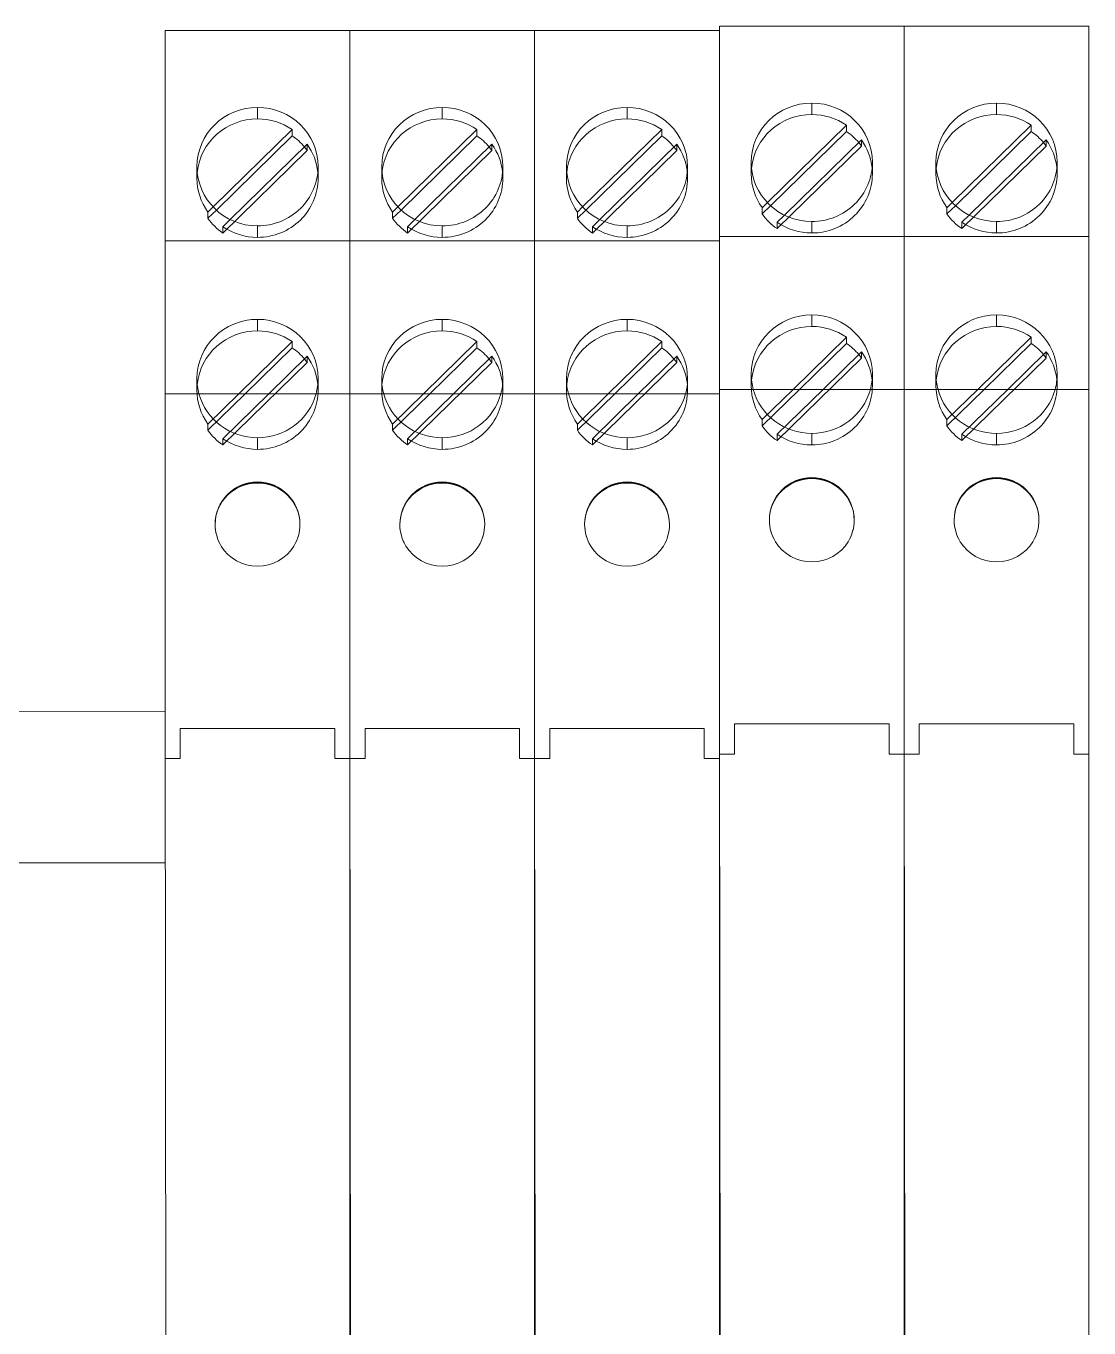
# Model space of a CAD drawing. Header units: millimetres. Extents: x 1359 to 3577, y 1336 to 3557.
# Drawn here: x 3237.84 to 3272.93, y 2518.7 to 2561.7 of the extents above; entities that cross this region are included whole.
import ezdxf

# ---------------------------------------------------------------- set-up
doc = ezdxf.new("R2010")
doc.units = ezdxf.units.MM
doc.layers.add('000-PI-Oprema', color=30, linetype='Continuous', lineweight=5)
doc.layers.add('002-PI-Kabelska kanalica', color=150, linetype='Continuous')

msp = doc.modelspace()

# ---------------------------------------------------------------- linework, layer by layer
at = {"layer": '000-PI-Oprema', "color": 0, "linetype": 'ByBlock', "lineweight": 0}
for p, q in [((3242.429, 2561.556), (3248.529, 2561.556)), ((3242.429, 2555.101), (3242.429, 2561.556)), ((3242.429, 2561.556), (3242.429, 2561.556)), ((3242.429, 2561.556), (3242.429, 2561.556)), ((3242.429, 2561.556), (3242.429, 2561.556)), ((3242.429, 2561.556), (3248.529, 2561.556)), ((3242.429, 2555.101), (3242.429, 2561.556)), ((3242.429, 2561.556), (3242.429, 2561.556)), ((3242.429, 2561.556), (3242.429, 2561.556)), ((3242.429, 2561.556), (3242.429, 2561.556)), ((3248.529, 2561.556), (3248.529, 2561.556)), ((3248.529, 2561.556), (3248.529, 2561.556)), ((3248.529, 2561.556), (3248.529, 2561.556)), ((3248.529, 2555.101), (3248.529, 2561.556)), ((3248.529, 2561.556), (3248.529, 2561.556)), ((3248.529, 2561.556), (3248.529, 2561.556)), ((3248.529, 2561.556), (3248.529, 2561.556)), ((3248.529, 2555.101), (3248.529, 2561.556)), ((3248.529, 2561.556), (3254.629, 2561.556)), ((3248.529, 2555.101), (3248.529, 2561.556)), ((3248.529, 2561.556), (3248.529, 2561.556)), ((3248.529, 2561.556), (3248.529, 2561.556)), ((3248.529, 2561.556), (3248.529, 2561.556)), ((3248.529, 2561.556), (3254.629, 2561.556)), ((3248.529, 2555.101), (3248.529, 2561.556)), ((3248.529, 2561.556), (3248.529, 2561.556)), ((3248.529, 2561.556), (3248.529, 2561.556)), ((3248.529, 2561.556), (3248.529, 2561.556)), ((3254.629, 2561.556), (3254.629, 2561.556)), ((3254.629, 2561.556), (3254.629, 2561.556)), ((3254.629, 2561.556), (3254.629, 2561.556)), ((3254.629, 2555.101), (3254.629, 2561.556)), ((3254.629, 2561.556), (3254.629, 2561.556)), ((3254.629, 2561.556), (3254.629, 2561.556)), ((3254.629, 2561.556), (3254.629, 2561.556)), ((3254.629, 2555.101), (3254.629, 2561.556)), ((3254.629, 2561.556), (3260.729, 2561.556)), ((3254.629, 2555.101), (3254.629, 2561.556)), ((3254.629, 2561.556), (3254.629, 2561.556)), ((3254.629, 2561.556), (3254.629, 2561.556)), ((3254.629, 2561.556), (3254.629, 2561.556)), ((3254.629, 2561.556), (3260.729, 2561.556)), ((3254.629, 2555.101), (3254.629, 2561.556)), ((3254.629, 2561.556), (3254.629, 2561.556)), ((3254.629, 2561.556), (3254.629, 2561.556)), ((3254.629, 2561.556), (3254.629, 2561.556)), ((3260.729, 2561.7), (3266.829, 2561.7)), ((3260.729, 2555.245), (3260.729, 2561.7)), ((3260.729, 2561.7), (3260.729, 2561.7)), ((3260.729, 2561.7), (3260.729, 2561.7)), ((3260.729, 2561.7), (3260.729, 2561.7)), ((3260.729, 2561.7), (3266.829, 2561.7)), ((3260.729, 2555.245), (3260.729, 2561.7)), ((3260.729, 2561.7), (3260.729, 2561.7)), ((3260.729, 2561.7), (3260.729, 2561.7)), ((3260.729, 2561.7), (3260.729, 2561.7)), ((3260.729, 2561.556), (3260.729, 2561.556)), ((3260.729, 2561.556), (3260.729, 2561.556)), ((3260.729, 2561.556), (3260.729, 2561.556)), ((3260.729, 2555.101), (3260.729, 2561.556)), ((3260.729, 2561.556), (3260.729, 2561.556)), ((3260.729, 2561.556), (3260.729, 2561.556)), ((3260.729, 2561.556), (3260.729, 2561.556)), ((3260.729, 2555.101), (3260.729, 2561.556)), ((3266.829, 2561.7), (3266.829, 2561.7)), ((3266.829, 2561.7), (3266.829, 2561.7)), ((3266.829, 2561.7), (3266.829, 2561.7)), ((3266.829, 2555.245), (3266.829, 2561.7)), ((3266.829, 2561.7), (3266.829, 2561.7)), ((3266.829, 2561.7), (3266.829, 2561.7)), ((3266.829, 2561.7), (3266.829, 2561.7)), ((3266.829, 2555.245), (3266.829, 2561.7)), ((3266.829, 2561.7), (3272.929, 2561.7)), ((3266.829, 2555.245), (3266.829, 2561.7)), ((3266.829, 2561.7), (3266.829, 2561.7)), ((3266.829, 2561.7), (3266.829, 2561.7)), ((3266.829, 2561.7), (3266.829, 2561.7)), ((3266.829, 2561.7), (3272.929, 2561.7)), ((3266.829, 2555.245), (3266.829, 2561.7)), ((3266.829, 2561.7), (3266.829, 2561.7)), ((3266.829, 2561.7), (3266.829, 2561.7)), ((3266.829, 2561.7), (3266.829, 2561.7)), ((3272.929, 2561.7), (3272.929, 2561.7)), ((3272.929, 2561.7), (3272.929, 2561.7)), ((3272.929, 2561.7), (3272.929, 2561.7)), ((3272.929, 2555.245), (3272.929, 2561.7)), ((3272.929, 2561.7), (3272.929, 2561.7)), ((3272.929, 2561.7), (3272.929, 2561.7)), ((3272.929, 2561.7), (3272.929, 2561.7)), ((3272.929, 2555.245), (3272.929, 2561.7)), ((3248.529, 2560.711), (3248.529, 2561.156)), ((3248.529, 2560.711), (3248.529, 2561.156)), ((3254.629, 2560.711), (3254.629, 2561.156)), ((3254.629, 2560.711), (3254.629, 2561.156)), ((3260.729, 2560.711), (3260.729, 2561.156)), ((3260.729, 2560.711), (3260.729, 2561.156)), ((3266.829, 2560.856), (3266.829, 2561.3)), ((3266.829, 2560.856), (3266.829, 2561.3)), ((3272.929, 2560.856), (3272.929, 2561.3)), ((3272.929, 2560.856), (3272.929, 2561.3)), ((3260.729, 2560.2), (3260.729, 2560.2)), ((3260.729, 2560.2), (3260.729, 2560.2)), ((3266.829, 2560.2), (3266.829, 2560.2)), ((3266.829, 2560.2), (3266.829, 2560.2)), ((3242.429, 2560.056), (3242.429, 2560.056)), ((3242.429, 2560.056), (3242.429, 2560.056)), ((3248.529, 2560.056), (3248.529, 2560.056)), ((3248.529, 2560.056), (3248.529, 2560.056)), ((3254.629, 2560.056), (3254.629, 2560.056)), ((3254.629, 2560.056), (3254.629, 2560.056)), ((3245.479, 2559.013), (3245.479, 2558.634)), ((3248.529, 2557.993), (3248.529, 2558.869)), ((3248.529, 2557.993), (3248.529, 2558.869)), ((3251.579, 2559.013), (3251.579, 2558.634)), ((3254.629, 2557.993), (3254.629, 2558.869)), ((3254.629, 2557.993), (3254.629, 2558.869)), ((3257.679, 2559.013), (3257.679, 2558.634)), ((3260.729, 2557.993), (3260.729, 2558.869)), ((3260.729, 2557.993), (3260.729, 2558.869)), ((3263.779, 2559.157), (3263.779, 2558.778)), ((3266.829, 2558.137), (3266.829, 2559.013)), ((3266.829, 2558.137), (3266.829, 2559.013)), ((3269.879, 2559.157), (3269.879, 2558.778)), ((3272.929, 2558.137), (3272.929, 2559.013)), ((3272.929, 2558.137), (3272.929, 2559.013)), ((3264.924, 2558.426), (3262.313, 2555.871)), ((3264.924, 2558.426), (3264.924, 2558.218)), ((3271.024, 2558.426), (3268.413, 2555.871)), ((3271.024, 2558.426), (3271.024, 2558.218)), ((3246.624, 2558.281), (3244.013, 2555.727)), ((3244.119, 2555.623), (3246.624, 2558.073)), ((3246.624, 2558.281), (3246.624, 2558.073)), ((3252.724, 2558.281), (3250.113, 2555.727)), ((3250.219, 2555.623), (3252.724, 2558.073)), ((3252.724, 2558.281), (3252.724, 2558.073)), ((3258.824, 2558.281), (3256.213, 2555.727)), ((3256.319, 2555.623), (3258.824, 2558.073)), ((3258.824, 2558.281), (3258.824, 2558.073)), ((3262.419, 2555.767), (3264.924, 2558.218)), ((3262.877, 2555.455), (3265.419, 2557.941)), ((3265.419, 2557.941), (3265.419, 2557.734)), ((3268.519, 2555.767), (3271.024, 2558.218)), ((3268.977, 2555.455), (3271.519, 2557.941)), ((3271.519, 2557.941), (3271.519, 2557.734)), ((3247.119, 2557.589), (3244.335, 2554.865)), ((3244.577, 2555.311), (3247.119, 2557.797)), ((3247.119, 2557.797), (3247.119, 2557.589)), ((3253.219, 2557.589), (3250.435, 2554.865)), ((3250.677, 2555.311), (3253.219, 2557.797)), ((3253.219, 2557.797), (3253.219, 2557.589)), ((3259.319, 2557.589), (3256.535, 2554.865)), ((3256.777, 2555.311), (3259.319, 2557.797)), ((3259.319, 2557.797), (3259.319, 2557.589)), ((3265.419, 2557.734), (3262.634, 2555.01)), ((3271.519, 2557.734), (3268.734, 2555.01)), ((3243.479, 2556.677), (3243.479, 2557.057)), ((3247.479, 2556.677), (3247.479, 2557.057)), ((3249.579, 2556.677), (3249.579, 2557.057)), ((3253.579, 2556.677), (3253.579, 2557.057)), ((3255.679, 2556.677), (3255.679, 2557.057)), ((3259.679, 2556.677), (3259.679, 2557.057)), ((3261.779, 2556.822), (3261.779, 2557.201)), ((3265.779, 2556.822), (3265.779, 2557.201)), ((3267.879, 2556.822), (3267.879, 2557.201)), ((3271.879, 2556.822), (3271.879, 2557.201)), ((3262.313, 2555.871), (3262.139, 2555.702)), ((3262.139, 2555.494), (3262.419, 2555.767)), ((3268.413, 2555.871), (3268.239, 2555.702)), ((3268.239, 2555.494), (3268.519, 2555.767)), ((3244.013, 2555.727), (3243.84, 2555.557)), ((3243.84, 2555.35), (3244.119, 2555.623)), ((3243.84, 2555.557), (3243.84, 2555.35)), ((3250.113, 2555.727), (3249.94, 2555.557)), ((3249.94, 2555.35), (3250.219, 2555.623)), ((3249.94, 2555.557), (3249.94, 2555.35)), ((3256.213, 2555.727), (3256.04, 2555.557)), ((3256.04, 2555.35), (3256.319, 2555.623)), ((3256.04, 2555.557), (3256.04, 2555.35)), ((3262.139, 2555.702), (3262.139, 2555.494)), ((3262.634, 2555.218), (3262.877, 2555.455)), ((3268.239, 2555.702), (3268.239, 2555.494)), ((3268.734, 2555.218), (3268.977, 2555.455)), ((3242.429, 2554.556), (3242.429, 2555.101)), ((3242.429, 2554.556), (3242.429, 2555.101)), ((3244.335, 2555.073), (3244.577, 2555.311)), ((3244.335, 2555.073), (3244.335, 2554.865)), ((3245.479, 2555.101), (3245.479, 2554.721)), ((3248.529, 2554.556), (3248.529, 2555.101)), ((3248.529, 2554.556), (3248.529, 2555.101)), ((3248.529, 2554.556), (3248.529, 2555.101)), ((3248.529, 2554.556), (3248.529, 2555.101)), ((3250.435, 2555.073), (3250.677, 2555.311)), ((3250.435, 2555.073), (3250.435, 2554.865)), ((3251.579, 2555.101), (3251.579, 2554.721)), ((3254.629, 2554.556), (3254.629, 2555.101)), ((3254.629, 2554.556), (3254.629, 2555.101)), ((3254.629, 2554.556), (3254.629, 2555.101)), ((3254.629, 2554.556), (3254.629, 2555.101)), ((3256.535, 2555.073), (3256.777, 2555.311)), ((3256.535, 2555.073), (3256.535, 2554.865)), ((3257.679, 2555.101), (3257.679, 2554.721)), ((3260.729, 2554.7), (3260.729, 2555.245)), ((3260.729, 2554.7), (3260.729, 2555.245)), ((3260.729, 2554.556), (3260.729, 2555.101)), ((3260.729, 2554.556), (3260.729, 2555.101)), ((3262.634, 2555.218), (3262.634, 2555.01)), ((3263.779, 2555.245), (3263.779, 2554.865)), ((3266.829, 2554.7), (3266.829, 2555.245)), ((3266.829, 2554.7), (3266.829, 2555.245)), ((3266.829, 2554.7), (3266.829, 2555.245)), ((3266.829, 2554.7), (3266.829, 2555.245)), ((3268.734, 2555.218), (3268.734, 2555.01)), ((3269.879, 2555.245), (3269.879, 2554.865)), ((3272.929, 2554.7), (3272.929, 2555.245)), ((3272.929, 2554.7), (3272.929, 2555.245)), ((3242.429, 2554.605), (3248.529, 2554.605)), ((3242.429, 2554.556), (3242.429, 2554.556)), ((3242.429, 2554.556), (3242.429, 2549.556)), ((3242.429, 2554.556), (3242.429, 2554.556)), ((3242.429, 2554.556), (3242.429, 2549.556)), ((3248.529, 2554.605), (3254.629, 2554.605)), ((3248.529, 2554.556), (3248.529, 2554.556)), ((3248.529, 2549.556), (3248.529, 2554.556)), ((3248.529, 2554.556), (3248.529, 2554.556)), ((3248.529, 2549.556), (3248.529, 2554.556)), ((3248.529, 2554.556), (3248.529, 2554.556)), ((3248.529, 2554.556), (3248.529, 2549.556)), ((3248.529, 2554.556), (3248.529, 2554.556)), ((3248.529, 2554.556), (3248.529, 2549.556)), ((3254.629, 2554.605), (3260.729, 2554.605)), ((3254.629, 2554.556), (3254.629, 2554.556)), ((3254.629, 2549.556), (3254.629, 2554.556)), ((3254.629, 2554.556), (3254.629, 2554.556)), ((3254.629, 2549.556), (3254.629, 2554.556)), ((3254.629, 2554.556), (3254.629, 2554.556)), ((3254.629, 2554.556), (3254.629, 2549.556)), ((3254.629, 2554.556), (3254.629, 2554.556)), ((3254.629, 2554.556), (3254.629, 2549.556)), ((3260.729, 2554.749), (3266.829, 2554.749)), ((3260.729, 2554.7), (3260.729, 2554.7)), ((3260.729, 2554.7), (3260.729, 2549.7)), ((3260.729, 2554.7), (3260.729, 2554.7)), ((3260.729, 2554.7), (3260.729, 2549.7)), ((3260.729, 2554.556), (3260.729, 2554.556)), ((3260.729, 2549.556), (3260.729, 2554.556)), ((3260.729, 2554.556), (3260.729, 2554.556)), ((3260.729, 2549.556), (3260.729, 2554.556)), ((3266.829, 2554.749), (3272.929, 2554.749)), ((3266.829, 2554.7), (3266.829, 2554.7)), ((3266.829, 2549.7), (3266.829, 2554.7)), ((3266.829, 2554.7), (3266.829, 2554.7)), ((3266.829, 2549.7), (3266.829, 2554.7)), ((3266.829, 2554.7), (3266.829, 2554.7)), ((3266.829, 2554.7), (3266.829, 2549.7)), ((3266.829, 2554.7), (3266.829, 2554.7)), ((3266.829, 2554.7), (3266.829, 2549.7)), ((3272.929, 2554.7), (3272.929, 2554.7)), ((3272.929, 2549.7), (3272.929, 2554.7)), ((3272.929, 2554.7), (3272.929, 2554.7)), ((3272.929, 2549.7), (3272.929, 2554.7)), ((3245.479, 2552.013), (3245.479, 2551.634)), ((3251.579, 2552.013), (3251.579, 2551.634)), ((3257.679, 2552.013), (3257.679, 2551.634)), ((3263.779, 2552.157), (3263.779, 2551.778)), ((3266.829, 2551.137), (3266.829, 2552.009)), ((3266.829, 2551.137), (3266.829, 2552.009)), ((3269.879, 2552.157), (3269.879, 2551.778)), ((3272.929, 2551.137), (3272.929, 2552.009)), ((3272.929, 2551.137), (3272.929, 2552.009)), ((3248.529, 2550.993), (3248.529, 2551.865)), ((3248.529, 2550.993), (3248.529, 2551.865)), ((3254.629, 2550.993), (3254.629, 2551.865)), ((3254.629, 2550.993), (3254.629, 2551.865)), ((3260.729, 2550.993), (3260.729, 2551.865)), ((3260.729, 2550.993), (3260.729, 2551.865)), ((3246.624, 2551.281), (3244.861, 2549.556)), ((3245.073, 2549.556), (3246.624, 2551.073)), ((3246.624, 2551.281), (3246.624, 2551.073)), ((3252.724, 2551.281), (3250.961, 2549.556)), ((3251.173, 2549.556), (3252.724, 2551.073)), ((3252.724, 2551.281), (3252.724, 2551.073)), ((3258.824, 2551.281), (3257.061, 2549.556)), ((3257.273, 2549.556), (3258.824, 2551.073)), ((3258.824, 2551.281), (3258.824, 2551.073)), ((3264.924, 2551.426), (3263.161, 2549.7)), ((3263.373, 2549.7), (3264.924, 2551.218)), ((3264.924, 2551.426), (3264.924, 2551.218)), ((3271.024, 2551.426), (3269.261, 2549.7)), ((3269.473, 2549.7), (3271.024, 2551.218)), ((3271.024, 2551.426), (3271.024, 2551.218)), ((3245.851, 2549.556), (3247.119, 2550.797)), ((3247.119, 2550.797), (3247.119, 2550.589)), ((3251.951, 2549.556), (3253.219, 2550.797)), ((3253.219, 2550.797), (3253.219, 2550.589)), ((3258.051, 2549.556), (3259.319, 2550.797)), ((3259.319, 2550.797), (3259.319, 2550.589)), ((3265.419, 2550.734), (3262.634, 2548.01)), ((3264.15, 2549.7), (3265.419, 2550.941)), ((3265.419, 2550.941), (3265.419, 2550.734)), ((3271.519, 2550.734), (3268.734, 2548.01)), ((3270.25, 2549.7), (3271.519, 2550.941)), ((3271.519, 2550.941), (3271.519, 2550.734)), ((3247.119, 2550.589), (3244.335, 2547.865)), ((3253.219, 2550.589), (3250.435, 2547.865)), ((3259.319, 2550.589), (3256.535, 2547.865)), ((3261.779, 2549.822), (3261.779, 2550.201)), ((3265.779, 2549.822), (3265.779, 2550.201)), ((3267.879, 2549.822), (3267.879, 2550.201)), ((3271.879, 2549.822), (3271.879, 2550.201)), ((3243.479, 2549.677), (3243.479, 2550.057)), ((3247.479, 2549.677), (3247.479, 2550.057)), ((3249.579, 2549.677), (3249.579, 2550.057)), ((3253.579, 2549.677), (3253.579, 2550.057)), ((3255.679, 2549.677), (3255.679, 2550.057)), ((3259.679, 2549.677), (3259.679, 2550.057)), ((3242.429, 2549.556), (3248.529, 2549.556)), ((3242.429, 2539.206), (3242.429, 2549.556)), ((3242.429, 2549.556), (3242.429, 2549.556)), ((3242.429, 2539.206), (3242.429, 2549.556)), ((3242.429, 2549.556), (3242.429, 2549.556)), ((3243.84, 2548.35), (3245.073, 2549.556)), ((3244.861, 2549.556), (3243.84, 2548.557)), ((3244.335, 2548.073), (3245.851, 2549.556)), ((3248.529, 2549.556), (3248.529, 2549.556)), ((3248.529, 2539.206), (3248.529, 2549.556)), ((3248.529, 2549.556), (3248.529, 2549.556)), ((3248.529, 2539.206), (3248.529, 2549.556)), ((3248.529, 2549.556), (3254.629, 2549.556)), ((3248.529, 2539.206), (3248.529, 2549.556)), ((3248.529, 2549.556), (3248.529, 2549.556)), ((3248.529, 2539.206), (3248.529, 2549.556)), ((3248.529, 2549.556), (3248.529, 2549.556)), ((3249.94, 2548.35), (3251.173, 2549.556)), ((3250.961, 2549.556), (3249.94, 2548.557)), ((3250.435, 2548.073), (3251.951, 2549.556)), ((3254.629, 2549.556), (3254.629, 2549.556)), ((3254.629, 2539.206), (3254.629, 2549.556)), ((3254.629, 2549.556), (3254.629, 2549.556)), ((3254.629, 2539.206), (3254.629, 2549.556)), ((3254.629, 2549.556), (3260.729, 2549.556)), ((3254.629, 2539.206), (3254.629, 2549.556)), ((3254.629, 2549.556), (3254.629, 2549.556)), ((3254.629, 2539.206), (3254.629, 2549.556)), ((3254.629, 2549.556), (3254.629, 2549.556)), ((3256.04, 2548.35), (3257.273, 2549.556)), ((3257.061, 2549.556), (3256.04, 2548.557)), ((3256.535, 2548.073), (3258.051, 2549.556)), ((3260.729, 2549.7), (3266.829, 2549.7)), ((3260.729, 2539.35), (3260.729, 2549.7)), ((3260.729, 2549.7), (3260.729, 2549.7)), ((3260.729, 2539.35), (3260.729, 2549.7)), ((3260.729, 2549.7), (3260.729, 2549.7)), ((3260.729, 2549.556), (3260.729, 2549.556)), ((3260.729, 2539.206), (3260.729, 2549.556)), ((3260.729, 2549.556), (3260.729, 2549.556)), ((3260.729, 2539.206), (3260.729, 2549.556)), ((3262.139, 2548.494), (3263.373, 2549.7)), ((3263.161, 2549.7), (3262.139, 2548.702)), ((3262.634, 2548.218), (3264.15, 2549.7)), ((3266.829, 2549.7), (3266.829, 2549.7)), ((3266.829, 2539.35), (3266.829, 2549.7)), ((3266.829, 2549.7), (3266.829, 2549.7)), ((3266.829, 2539.35), (3266.829, 2549.7)), ((3266.829, 2549.7), (3272.929, 2549.7)), ((3266.829, 2539.35), (3266.829, 2549.7)), ((3266.829, 2549.7), (3266.829, 2549.7)), ((3266.829, 2539.35), (3266.829, 2549.7)), ((3266.829, 2549.7), (3266.829, 2549.7)), ((3268.239, 2548.494), (3269.473, 2549.7)), ((3269.261, 2549.7), (3268.239, 2548.702)), ((3268.734, 2548.218), (3270.25, 2549.7)), ((3272.929, 2549.7), (3272.929, 2549.7)), ((3272.929, 2539.35), (3272.929, 2549.7)), ((3272.929, 2549.7), (3272.929, 2549.7)), ((3272.929, 2539.35), (3272.929, 2549.7)), ((3243.84, 2548.557), (3243.84, 2548.35)), ((3249.94, 2548.557), (3249.94, 2548.35)), ((3256.04, 2548.557), (3256.04, 2548.35)), ((3262.139, 2548.702), (3262.139, 2548.494)), ((3268.239, 2548.702), (3268.239, 2548.494)), ((3244.335, 2548.073), (3244.335, 2547.865)), ((3245.479, 2548.101), (3245.479, 2547.721)), ((3250.435, 2548.073), (3250.435, 2547.865)), ((3251.579, 2548.101), (3251.579, 2547.721)), ((3256.535, 2548.073), (3256.535, 2547.865)), ((3257.679, 2548.101), (3257.679, 2547.721)), ((3262.634, 2548.218), (3262.634, 2548.01)), ((3263.779, 2548.245), (3263.779, 2547.865)), ((3268.734, 2548.218), (3268.734, 2548.01)), ((3269.879, 2548.245), (3269.879, 2547.865)), ((3244.079, 2545.233), (3244.079, 2545.242)), ((3246.879, 2545.233), (3246.879, 2545.242)), ((3250.179, 2545.233), (3250.179, 2545.242)), ((3252.979, 2545.233), (3252.979, 2545.242)), ((3256.279, 2545.233), (3256.279, 2545.242)), ((3259.079, 2545.233), (3259.079, 2545.242)), ((3262.379, 2545.377), (3262.379, 2545.386)), ((3265.179, 2545.377), (3265.179, 2545.386)), ((3268.479, 2545.377), (3268.479, 2545.386)), ((3271.279, 2545.377), (3271.279, 2545.386)), ((3242.454, 2513.005), (3242.429, 2539.206)), ((3242.454, 2513.005), (3242.429, 2539.206)), ((3248.529, 2537.506), (3248.529, 2539.206)), ((3248.529, 2537.506), (3248.529, 2539.206)), ((3248.554, 2513.005), (3248.529, 2539.206)), ((3248.554, 2513.005), (3248.529, 2539.206)), ((3254.629, 2537.506), (3254.629, 2539.206)), ((3254.629, 2537.506), (3254.629, 2539.206)), ((3254.654, 2513.005), (3254.629, 2539.206)), ((3254.654, 2513.005), (3254.629, 2539.206)), ((3260.754, 2513.15), (3260.729, 2539.35)), ((3260.754, 2513.15), (3260.729, 2539.35)), ((3260.729, 2537.506), (3260.729, 2539.206)), ((3260.729, 2537.506), (3260.729, 2539.206)), ((3266.829, 2537.65), (3266.829, 2539.35)), ((3266.829, 2537.65), (3266.829, 2539.35)), ((3266.854, 2513.15), (3266.829, 2539.35)), ((3266.854, 2513.15), (3266.829, 2539.35)), ((3272.929, 2537.65), (3272.929, 2539.35)), ((3272.929, 2537.65), (3272.929, 2539.35)), ((3260.729, 2538.7), (3260.729, 2538.7)), ((3260.729, 2538.7), (3260.729, 2538.7)), ((3261.229, 2538.65), (3266.329, 2538.65)), ((3261.229, 2538.65), (3261.229, 2538.65)), ((3261.229, 2538.65), (3261.229, 2537.65)), ((3266.329, 2538.65), (3266.329, 2538.65)), ((3266.329, 2538.65), (3266.329, 2537.65)), ((3266.829, 2538.7), (3266.829, 2538.7)), ((3266.829, 2538.7), (3266.829, 2538.7)), ((3266.829, 2538.7), (3266.829, 2538.7)), ((3266.829, 2538.7), (3266.829, 2538.7)), ((3267.329, 2538.65), (3272.429, 2538.65)), ((3267.329, 2538.65), (3267.329, 2538.65)), ((3267.329, 2538.65), (3267.329, 2537.65)), ((3272.429, 2538.65), (3272.429, 2538.65)), ((3272.429, 2538.65), (3272.429, 2537.65)), ((3272.929, 2538.7), (3272.929, 2538.7)), ((3272.929, 2538.7), (3272.929, 2538.7)), ((3242.429, 2538.556), (3242.429, 2538.556)), ((3242.429, 2538.556), (3242.429, 2538.556)), ((3242.929, 2538.506), (3248.029, 2538.506)), ((3242.929, 2538.506), (3242.929, 2538.506)), ((3242.929, 2538.506), (3242.929, 2537.506)), ((3248.029, 2538.506), (3248.029, 2538.506)), ((3248.029, 2538.506), (3248.029, 2537.506)), ((3248.529, 2538.556), (3248.529, 2538.556)), ((3248.529, 2538.556), (3248.529, 2538.556)), ((3248.529, 2538.556), (3248.529, 2538.556)), ((3248.529, 2538.556), (3248.529, 2538.556)), ((3249.029, 2538.506), (3254.129, 2538.506)), ((3249.029, 2538.506), (3249.029, 2538.506)), ((3249.029, 2538.506), (3249.029, 2537.506)), ((3254.129, 2538.506), (3254.129, 2538.506)), ((3254.129, 2538.506), (3254.129, 2537.506)), ((3254.629, 2538.556), (3254.629, 2538.556)), ((3254.629, 2538.556), (3254.629, 2538.556)), ((3254.629, 2538.556), (3254.629, 2538.556)), ((3254.629, 2538.556), (3254.629, 2538.556)), ((3255.129, 2538.506), (3260.229, 2538.506)), ((3255.129, 2538.506), (3255.129, 2538.506)), ((3255.129, 2538.506), (3255.129, 2537.506)), ((3260.229, 2538.506), (3260.229, 2538.506)), ((3260.229, 2538.506), (3260.229, 2537.506)), ((3260.729, 2538.556), (3260.729, 2538.556)), ((3260.729, 2538.556), (3260.729, 2538.556)), ((3242.429, 2537.756), (3242.429, 2537.756)), ((3242.429, 2537.756), (3242.429, 2537.756)), ((3248.529, 2537.756), (3248.529, 2537.756)), ((3248.529, 2537.756), (3248.529, 2537.756)), ((3248.529, 2537.756), (3248.529, 2537.756)), ((3248.529, 2537.756), (3248.529, 2537.756)), ((3254.629, 2537.756), (3254.629, 2537.756)), ((3254.629, 2537.756), (3254.629, 2537.756)), ((3254.629, 2537.756), (3254.629, 2537.756)), ((3254.629, 2537.756), (3254.629, 2537.756)), ((3260.729, 2537.9), (3260.729, 2537.9)), ((3260.729, 2537.9), (3260.729, 2537.9)), ((3260.729, 2537.756), (3260.729, 2537.756)), ((3260.729, 2537.756), (3260.729, 2537.756)), ((3266.829, 2537.9), (3266.829, 2537.9)), ((3266.829, 2537.9), (3266.829, 2537.9)), ((3266.829, 2537.9), (3266.829, 2537.9)), ((3266.829, 2537.9), (3266.829, 2537.9)), ((3272.929, 2537.9), (3272.929, 2537.9)), ((3272.929, 2537.9), (3272.929, 2537.9)), ((3242.429, 2537.506), (3242.429, 2537.506)), ((3242.929, 2537.506), (3242.429, 2537.506)), ((3242.429, 2537.506), (3242.429, 2537.506)), ((3242.929, 2537.506), (3242.929, 2537.506)), ((3248.029, 2537.506), (3248.029, 2537.506)), ((3248.529, 2537.506), (3248.029, 2537.506)), ((3248.529, 2537.506), (3248.529, 2537.506)), ((3248.529, 2537.506), (3248.529, 2511.206)), ((3248.529, 2537.506), (3248.529, 2537.506)), ((3248.529, 2537.506), (3248.529, 2511.206)), ((3248.529, 2537.506), (3248.529, 2537.506)), ((3249.029, 2537.506), (3248.529, 2537.506)), ((3248.529, 2537.506), (3248.529, 2537.506)), ((3249.029, 2537.506), (3249.029, 2537.506)), ((3254.129, 2537.506), (3254.129, 2537.506)), ((3254.629, 2537.506), (3254.129, 2537.506)), ((3254.629, 2537.506), (3254.629, 2537.506)), ((3254.629, 2537.506), (3254.629, 2511.206)), ((3254.629, 2537.506), (3254.629, 2537.506)), ((3254.629, 2537.506), (3254.629, 2511.206)), ((3254.629, 2537.506), (3254.629, 2537.506)), ((3255.129, 2537.506), (3254.629, 2537.506)), ((3254.629, 2537.506), (3254.629, 2537.506)), ((3255.129, 2537.506), (3255.129, 2537.506)), ((3260.229, 2537.506), (3260.229, 2537.506)), ((3260.729, 2537.506), (3260.229, 2537.506)), ((3260.729, 2537.65), (3260.729, 2537.65)), ((3261.229, 2537.65), (3260.729, 2537.65)), ((3260.729, 2537.65), (3260.729, 2537.65)), ((3260.729, 2537.506), (3260.729, 2537.506)), ((3260.729, 2537.506), (3260.729, 2511.206)), ((3260.729, 2537.506), (3260.729, 2537.506)), ((3260.729, 2537.506), (3260.729, 2511.206)), ((3261.229, 2537.65), (3261.229, 2537.65)), ((3266.329, 2537.65), (3266.329, 2537.65)), ((3266.829, 2537.65), (3266.329, 2537.65)), ((3266.829, 2537.65), (3266.829, 2537.65)), ((3266.829, 2537.65), (3266.829, 2511.35)), ((3266.829, 2537.65), (3266.829, 2537.65)), ((3266.829, 2537.65), (3266.829, 2511.35)), ((3266.829, 2537.65), (3266.829, 2537.65)), ((3267.329, 2537.65), (3266.829, 2537.65)), ((3266.829, 2537.65), (3266.829, 2537.65)), ((3267.329, 2537.65), (3267.329, 2537.65)), ((3272.429, 2537.65), (3272.429, 2537.65)), ((3272.929, 2537.65), (3272.429, 2537.65)), ((3272.929, 2537.65), (3272.929, 2537.65)), ((3272.929, 2537.65), (3272.929, 2511.35)), ((3272.929, 2537.65), (3272.929, 2537.65)), ((3272.929, 2537.65), (3272.929, 2511.35)), ((3260.729, 2536.941), (3260.729, 2536.941)), ((3260.729, 2536.941), (3260.729, 2536.941)), ((3266.829, 2536.941), (3266.829, 2536.941)), ((3266.829, 2536.941), (3266.829, 2536.941)), ((3266.829, 2536.941), (3266.829, 2536.941)), ((3266.829, 2536.941), (3266.829, 2536.941)), ((3272.929, 2536.941), (3272.929, 2536.941)), ((3272.929, 2536.941), (3272.929, 2536.941)), ((3242.429, 2536.797), (3242.429, 2536.797)), ((3242.429, 2536.797), (3242.429, 2536.797)), ((3248.529, 2536.797), (3248.529, 2536.797)), ((3248.529, 2536.797), (3248.529, 2536.797)), ((3248.529, 2536.797), (3248.529, 2536.797)), ((3248.529, 2536.797), (3248.529, 2536.797)), ((3254.629, 2536.797), (3254.629, 2536.797)), ((3254.629, 2536.797), (3254.629, 2536.797)), ((3254.629, 2536.797), (3254.629, 2536.797)), ((3254.629, 2536.797), (3254.629, 2536.797)), ((3260.729, 2536.797), (3260.729, 2536.797)), ((3260.729, 2536.797), (3260.729, 2536.797))]:
    msp.add_line(p, q, dxfattribs=at)
for centre in [(3263.779, 2545.386), (3269.879, 2545.386), (3245.479, 2545.242), (3251.579, 2545.242), (3257.679, 2545.242)]:
    msp.add_arc(centre, 1.4, 0, 180, dxfattribs=at)
for centre, major_axis, ratio, start_param, end_param in [((3245.479, 2557.057), (-2, 0), 0.978148, -1.570796, 0), ((3245.479, 2557.057), (-2, 0), 0.978148, 3.141593, 4.712389), ((3251.579, 2557.057), (-2, 0), 0.978148, -1.570796, 0), ((3251.579, 2557.057), (-2, 0), 0.978148, 3.141593, 4.712389), ((3257.679, 2557.057), (-2, 0), 0.978148, -1.570796, 0), ((3257.679, 2557.057), (-2, 0), 0.978148, 3.141593, 4.712389), ((3263.779, 2557.201), (-2, 0), 0.978148, -1.570796, 0), ((3263.779, 2556.822), (-2, 0), 0.978148, -1.570796, -0.097132), ((3263.779, 2557.201), (-2, 0), 0.978148, 3.141593, 4.712389), ((3263.779, 2556.822), (-2, 0), 0.978148, -2.180289, -1.570796), ((3269.879, 2557.201), (-2, 0), 0.978148, -1.570796, 0), ((3269.879, 2556.822), (-2, 0), 0.978148, -1.570796, -0.097132), ((3269.879, 2557.201), (-2, 0), 0.978148, 3.141593, 4.712389), ((3269.879, 2556.822), (-2, 0), 0.978148, -2.180289, -1.570796), ((3245.479, 2556.677), (-2, 0), 0.978148, -1.570796, -0.097132), ((3245.479, 2556.677), (-2, 0), 0.978148, -2.180289, -1.570796), ((3251.579, 2556.677), (-2, 0), 0.978148, -1.570796, -0.097132), ((3251.579, 2556.677), (-2, 0), 0.978148, -2.180289, -1.570796), ((3257.679, 2556.677), (-2, 0), 0.978148, -1.570796, -0.097132), ((3257.679, 2556.677), (-2, 0), 0.978148, -2.180289, -1.570796), ((3245.479, 2556.469), (2, 0), 0.978148, 0.685382, 0.961304), ((3251.579, 2556.469), (2, 0), 0.978148, 0.685382, 0.961304), ((3257.679, 2556.469), (2, 0), 0.978148, 0.685382, 0.961304), ((3263.779, 2556.614), (2, 0), 0.978148, 0.685382, 0.961304), ((3263.779, 2556.822), (-2, 0), 0.978148, -3.044461, -2.5321), ((3269.879, 2556.614), (2, 0), 0.978148, 0.685382, 0.961304), ((3269.879, 2556.822), (-2, 0), 0.978148, -3.044461, -2.5321), ((3245.479, 2556.469), (2, 0), 0.978148, 0.609492, 0.685382), ((3245.479, 2556.677), (-2, 0), 0.978148, -3.044461, -2.5321), ((3251.579, 2556.469), (2, 0), 0.978148, 0.609492, 0.685382), ((3251.579, 2556.677), (-2, 0), 0.978148, -3.044461, -2.5321), ((3257.679, 2556.469), (2, 0), 0.978148, 0.609492, 0.685382), ((3257.679, 2556.677), (-2, 0), 0.978148, -3.044461, -2.5321), ((3263.779, 2556.614), (2, 0), 0.978148, 0.609492, 0.685382), ((3269.879, 2556.614), (2, 0), 0.978148, 0.609492, 0.685382), ((3245.479, 2557.057), (-2, 0), 0.978148, 0, 1.570796), ((3245.479, 2557.057), (-2, 0), 0.978148, 1.570796, 3.141593), ((3251.579, 2557.057), (-2, 0), 0.978148, 0, 1.570796), ((3251.579, 2557.057), (-2, 0), 0.978148, 1.570796, 3.141593), ((3257.679, 2557.057), (-2, 0), 0.978148, 0, 1.570796), ((3257.679, 2557.057), (-2, 0), 0.978148, 1.570796, 3.141593), ((3263.779, 2557.201), (-2, 0), 0.978148, 0, 1.570796), ((3263.779, 2557.201), (-2, 0), 0.978148, 1.570796, 3.141593), ((3269.879, 2557.201), (-2, 0), 0.978148, 0, 1.570796), ((3269.879, 2557.201), (-2, 0), 0.978148, 1.570796, 3.141593), ((3245.479, 2556.677), (-2, 0), 0.978148, -0.097132, 0), ((3245.479, 2556.677), (-2, 0), 0.978148, 0, 0.609492), ((3245.479, 2556.677), (-2, 0), 0.978148, 1.570796, 3.141593), ((3245.479, 2556.677), (-2, 0), 0.978148, 3.141593, 3.238724), ((3251.579, 2556.677), (-2, 0), 0.978148, -0.097132, 0), ((3251.579, 2556.677), (-2, 0), 0.978148, 0, 0.609492), ((3251.579, 2556.677), (-2, 0), 0.978148, 1.570796, 3.141593), ((3251.579, 2556.677), (-2, 0), 0.978148, 3.141593, 3.238724), ((3257.679, 2556.677), (-2, 0), 0.978148, -0.097132, 0), ((3257.679, 2556.677), (-2, 0), 0.978148, 0, 0.609492), ((3257.679, 2556.677), (-2, 0), 0.978148, 1.570796, 3.141593), ((3257.679, 2556.677), (-2, 0), 0.978148, 3.141593, 3.238724), ((3263.779, 2556.822), (-2, 0), 0.978148, -0.097132, 0), ((3263.779, 2556.822), (-2, 0), 0.978148, 0, 0.609492), ((3263.779, 2556.822), (-2, 0), 0.978148, 1.570796, 3.141593), ((3263.779, 2556.822), (-2, 0), 0.978148, 3.141593, 3.238724), ((3269.879, 2556.822), (-2, 0), 0.978148, -0.097132, 0), ((3269.879, 2556.822), (-2, 0), 0.978148, 0, 0.609492), ((3269.879, 2556.822), (-2, 0), 0.978148, 1.570796, 3.141593), ((3269.879, 2556.822), (-2, 0), 0.978148, 3.141593, 3.238724), ((3245.479, 2556.469), (2, 0), 0.978148, -2.5321, -2.180289), ((3251.579, 2556.469), (2, 0), 0.978148, -2.5321, -2.180289), ((3257.679, 2556.469), (2, 0), 0.978148, -2.5321, -2.180289), ((3263.779, 2556.614), (2, 0), 0.978148, -2.5321, -2.180289), ((3269.879, 2556.614), (2, 0), 0.978148, -2.5321, -2.180289), ((3245.479, 2556.677), (-2, 0), 0.978148, 0.961304, 1.570796), ((3251.579, 2556.677), (-2, 0), 0.978148, 0.961304, 1.570796), ((3257.679, 2556.677), (-2, 0), 0.978148, 0.961304, 1.570796), ((3263.779, 2556.822), (-2, 0), 0.978148, 0.961304, 1.570796), ((3269.879, 2556.822), (-2, 0), 0.978148, 0.961304, 1.570796), ((3245.479, 2550.057), (-2, 0), 0.978148, -1.570796, 0), ((3245.479, 2550.057), (-2, 0), 0.978148, 3.141593, 4.712389), ((3251.579, 2550.057), (-2, 0), 0.978148, -1.570796, 0), ((3251.579, 2550.057), (-2, 0), 0.978148, 3.141593, 4.712389), ((3257.679, 2550.057), (-2, 0), 0.978148, -1.570796, 0), ((3257.679, 2550.057), (-2, 0), 0.978148, 3.141593, 4.712389), ((3263.779, 2550.201), (-2, 0), 0.978148, -1.570796, 0), ((3263.779, 2550.201), (-2, 0), 0.978148, 3.141593, 4.712389), ((3269.879, 2550.201), (-2, 0), 0.978148, -1.570796, 0), ((3269.879, 2550.201), (-2, 0), 0.978148, 3.141593, 4.712389), ((3245.479, 2549.677), (-2, 0), 0.978148, -1.570796, -0.097132), ((3245.479, 2549.677), (-2, 0), 0.978148, -2.180289, -1.570796), ((3251.579, 2549.677), (-2, 0), 0.978148, -1.570796, -0.097132), ((3251.579, 2549.677), (-2, 0), 0.978148, -2.180289, -1.570796), ((3257.679, 2549.677), (-2, 0), 0.978148, -1.570796, -0.097132), ((3257.679, 2549.677), (-2, 0), 0.978148, -2.180289, -1.570796), ((3263.779, 2549.822), (-2, 0), 0.978148, -1.570796, -0.097132), ((3263.779, 2549.822), (-2, 0), 0.978148, -2.180289, -1.570796), ((3269.879, 2549.822), (-2, 0), 0.978148, -1.570796, -0.097132), ((3269.879, 2549.822), (-2, 0), 0.978148, -2.180289, -1.570796), ((3245.479, 2549.469), (2, 0), 0.978148, 0.685382, 0.961304), ((3251.579, 2549.469), (2, 0), 0.978148, 0.685382, 0.961304), ((3257.679, 2549.469), (2, 0), 0.978148, 0.685382, 0.961304), ((3263.779, 2549.614), (2, 0), 0.978148, 0.685382, 0.961304), ((3269.879, 2549.614), (2, 0), 0.978148, 0.685382, 0.961304), ((3245.479, 2549.469), (2, 0), 0.978148, 0.609492, 0.685382), ((3245.479, 2549.677), (-2, 0), 0.978148, -3.044461, -2.5321), ((3251.579, 2549.469), (2, 0), 0.978148, 0.609492, 0.685382), ((3251.579, 2549.677), (-2, 0), 0.978148, -3.044461, -2.5321), ((3257.679, 2549.469), (2, 0), 0.978148, 0.609492, 0.685382), ((3257.679, 2549.677), (-2, 0), 0.978148, -3.044461, -2.5321), ((3263.779, 2549.614), (2, 0), 0.978148, 0.609492, 0.685382), ((3263.779, 2549.822), (-2, 0), 0.978148, -3.044461, -2.5321), ((3269.879, 2549.614), (2, 0), 0.978148, 0.609492, 0.685382), ((3269.879, 2549.822), (-2, 0), 0.978148, -3.044461, -2.5321), ((3263.779, 2550.201), (-2, 0), 0.978148, 0, 0.258728), ((3263.779, 2550.201), (-2, 0), 0.978148, 2.882864, 3.141593), ((3269.879, 2550.201), (-2, 0), 0.978148, 0, 0.258728), ((3269.879, 2550.201), (-2, 0), 0.978148, 2.882864, 3.141593), ((3245.479, 2550.057), (-2, 0), 0.978148, 0, 0.258728), ((3245.479, 2549.677), (-2, 0), 0.978148, -0.097132, 0), ((3245.479, 2550.057), (-2, 0), 0.978148, 2.882864, 3.141593), ((3245.479, 2549.677), (-2, 0), 0.978148, 3.141593, 3.238724), ((3251.579, 2550.057), (-2, 0), 0.978148, 0, 0.258728), ((3251.579, 2549.677), (-2, 0), 0.978148, -0.097132, 0), ((3251.579, 2550.057), (-2, 0), 0.978148, 2.882864, 3.141593), ((3251.579, 2549.677), (-2, 0), 0.978148, 3.141593, 3.238724), ((3257.679, 2550.057), (-2, 0), 0.978148, 0, 0.258728), ((3257.679, 2549.677), (-2, 0), 0.978148, -0.097132, 0), ((3257.679, 2550.057), (-2, 0), 0.978148, 2.882864, 3.141593), ((3257.679, 2549.677), (-2, 0), 0.978148, 3.141593, 3.238724), ((3263.779, 2549.822), (-2, 0), 0.978148, -0.097132, 0), ((3263.779, 2549.822), (-2, 0), 0.978148, 0, 0.609492), ((3263.779, 2549.822), (-2, 0), 0.978148, 1.570796, 3.141593), ((3263.779, 2549.822), (-2, 0), 0.978148, 3.141593, 3.238724), ((3269.879, 2549.822), (-2, 0), 0.978148, -0.097132, 0), ((3269.879, 2549.822), (-2, 0), 0.978148, 0, 0.609492), ((3269.879, 2549.822), (-2, 0), 0.978148, 1.570796, 3.141593), ((3269.879, 2549.822), (-2, 0), 0.978148, 3.141593, 3.238724), ((3245.479, 2549.677), (-2, 0), 0.978148, 0, 0.609492), ((3245.479, 2550.057), (-2, 0), 0.978148, 0.258728, 1.570796), ((3245.479, 2549.677), (-2, 0), 0.978148, 1.570796, 3.141593), ((3245.479, 2550.057), (-2, 0), 0.978148, 1.570796, 2.882864), ((3251.579, 2549.677), (-2, 0), 0.978148, 0, 0.609492), ((3251.579, 2550.057), (-2, 0), 0.978148, 0.258728, 1.570796), ((3251.579, 2549.677), (-2, 0), 0.978148, 1.570796, 3.141593), ((3251.579, 2550.057), (-2, 0), 0.978148, 1.570796, 2.882864), ((3257.679, 2549.677), (-2, 0), 0.978148, 0, 0.609492), ((3257.679, 2550.057), (-2, 0), 0.978148, 0.258728, 1.570796), ((3257.679, 2549.677), (-2, 0), 0.978148, 1.570796, 3.141593), ((3257.679, 2550.057), (-2, 0), 0.978148, 1.570796, 2.882864), ((3263.779, 2550.201), (-2, 0), 0.978148, 0.258728, 1.570796), ((3263.779, 2550.201), (-2, 0), 0.978148, 1.570796, 2.882864), ((3269.879, 2550.201), (-2, 0), 0.978148, 0.258728, 1.570796), ((3269.879, 2550.201), (-2, 0), 0.978148, 1.570796, 2.882864), ((3263.779, 2549.614), (2, 0), 0.978148, -2.5321, -2.180289), ((3269.879, 2549.614), (2, 0), 0.978148, -2.5321, -2.180289), ((3245.479, 2549.469), (2, 0), 0.978148, -2.5321, -2.180289), ((3245.479, 2549.677), (-2, 0), 0.978148, 0.961304, 1.570796), ((3251.579, 2549.469), (2, 0), 0.978148, -2.5321, -2.180289), ((3251.579, 2549.677), (-2, 0), 0.978148, 0.961304, 1.570796), ((3257.679, 2549.469), (2, 0), 0.978148, -2.5321, -2.180289), ((3257.679, 2549.677), (-2, 0), 0.978148, 0.961304, 1.570796), ((3263.779, 2549.822), (-2, 0), 0.978148, 0.961304, 1.570796), ((3269.879, 2549.822), (-2, 0), 0.978148, 0.961304, 1.570796), ((3263.779, 2545.377), (-1.4, 0), 0.982559, -1.570796, 0.003609), ((3263.779, 2545.386), (1.4, 0), 0.994522, 1.570796, 3.141593), ((3263.779, 2545.386), (1.4, 0), 0.994522, 0, 1.570796), ((3263.779, 2545.377), (-1.4, 0), 0.982559, 3.141538, 4.712389), ((3269.879, 2545.377), (-1.4, 0), 0.982559, -1.570796, 0.003609), ((3269.879, 2545.386), (1.4, 0), 0.994522, 1.570796, 3.141593), ((3269.879, 2545.386), (1.4, 0), 0.994522, 0, 1.570796), ((3269.879, 2545.377), (-1.4, 0), 0.982559, 3.141538, 4.712389), ((3245.479, 2545.233), (-1.4, 0), 0.982559, -1.570796, 0.003609), ((3245.479, 2545.242), (1.4, 0), 0.994522, 1.570796, 3.141593), ((3245.479, 2545.242), (1.4, 0), 0.994522, 0, 1.570796), ((3245.479, 2545.233), (-1.4, 0), 0.982559, 3.141538, 4.712389), ((3251.579, 2545.233), (-1.4, 0), 0.982559, -1.570796, 0.003609), ((3251.579, 2545.242), (1.4, 0), 0.994522, 1.570796, 3.141593), ((3251.579, 2545.242), (1.4, 0), 0.994522, 0, 1.570796), ((3251.579, 2545.233), (-1.4, 0), 0.982559, 3.141538, 4.712389), ((3257.679, 2545.233), (-1.4, 0), 0.982559, -1.570796, 0.003609), ((3257.679, 2545.242), (1.4, 0), 0.994522, 1.570796, 3.141593), ((3257.679, 2545.242), (1.4, 0), 0.994522, 0, 1.570796), ((3257.679, 2545.233), (-1.4, 0), 0.982559, 3.141538, 4.712389), ((3245.479, 2545.242), (1.4, 0), 0.994522, 3.141593, 3.68285), ((3245.479, 2545.233), (-1.4, 0), 0.982559, 0.003609, 0.541258), ((3245.479, 2545.242), (1.4, 0), 0.994522, -0.541258, 0), ((3245.479, 2545.233), (-1.4, 0), 0.982559, 2.600335, 3.141538), ((3251.579, 2545.242), (1.4, 0), 0.994522, 3.141593, 3.68285), ((3251.579, 2545.233), (-1.4, 0), 0.982559, 0.003609, 0.541258), ((3251.579, 2545.242), (1.4, 0), 0.994522, -0.541258, 0), ((3251.579, 2545.233), (-1.4, 0), 0.982559, 2.600335, 3.141538), ((3257.679, 2545.242), (1.4, 0), 0.994522, 3.141593, 3.68285), ((3257.679, 2545.233), (-1.4, 0), 0.982559, 0.003609, 0.541258), ((3257.679, 2545.242), (1.4, 0), 0.994522, -0.541258, 0), ((3257.679, 2545.233), (-1.4, 0), 0.982559, 2.600335, 3.141538), ((3263.779, 2545.386), (1.4, 0), 0.994522, 3.141593, 3.68285), ((3263.779, 2545.377), (-1.4, 0), 0.982559, 0.003609, 0.541258), ((3263.779, 2545.386), (1.4, 0), 0.994522, -0.541258, 0), ((3263.779, 2545.377), (-1.4, 0), 0.982559, 2.600335, 3.141538), ((3269.879, 2545.386), (1.4, 0), 0.994522, 3.141593, 3.68285), ((3269.879, 2545.377), (-1.4, 0), 0.982559, 0.003609, 0.541258), ((3269.879, 2545.386), (1.4, 0), 0.994522, -0.541258, 0), ((3269.879, 2545.377), (-1.4, 0), 0.982559, 2.600335, 3.141538), ((3263.779, 2545.368), (-1.398, 0), 0.976187, 0.538389, 2.603204), ((3269.879, 2545.368), (-1.398, 0), 0.976187, 0.538389, 2.603204), ((3245.479, 2545.224), (-1.398, 0), 0.976187, 0.538389, 2.603204), ((3251.579, 2545.224), (-1.398, 0), 0.976187, 0.538389, 2.603204), ((3257.679, 2545.224), (-1.398, 0), 0.976187, 0.538389, 2.603204)]:
    msp.add_ellipse(centre, major_axis=major_axis, ratio=ratio, start_param=start_param, end_param=end_param, dxfattribs=at)
at = {"layer": '002-PI-Kabelska kanalica', "color": 0, "linetype": 'ByBlock', "lineweight": 0, "ltscale": 0.25}
for p, q in [((3235.949, 2539.056), (3242.43, 2539.062)), ((3235.949, 2534.062), (3242.434, 2534.062))]:
    msp.add_line(p, q, dxfattribs=at)

doc.saveas('drawing.dxf')
